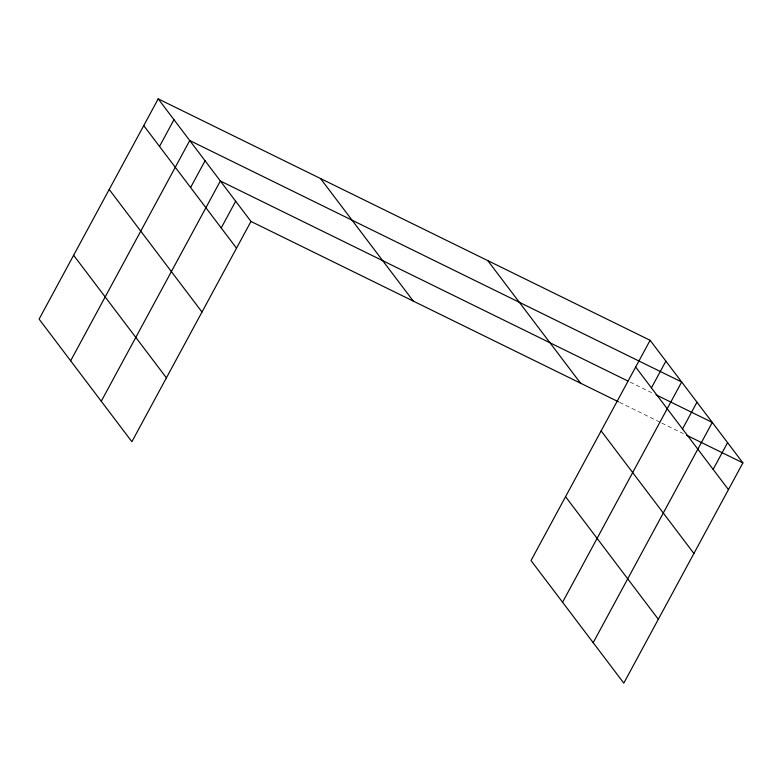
<?xml version="1.0" encoding="UTF-8"?>
<svg xmlns="http://www.w3.org/2000/svg" width="782" height="782" viewBox="0 0 782 782"><rect width="100%" height="100%" fill="white"/><g stroke="black" fill="none" stroke-linecap="round" stroke-linejoin="round"><path stroke-width="0.59" stroke-dasharray="3.91 2.93" d="M630.028 382.056L651.68 392.681M619.53 402.319L660.653 422.505M661.728 423.042L683.38 433.658"/><path stroke-width="1.17" d="M158.199 98.864L39.1 319.124L131.884 441.703L250.973 221.443L158.199 98.864L650.116 340.297L742.9 462.876L623.801 683.136L531.027 560.557L650.116 340.297M159.508 146.439L173.966 119.705M70.644 360.795L189.743 140.535L681.669 381.978L562.571 602.238M190.593 187.504L205.05 160.76M101.259 401.254L220.358 180.994L627.868 381M221.208 227.953L235.665 201.218M651.435 387.872L665.893 361.137M682.52 428.937L696.977 402.202M593.186 642.687L712.285 422.427L656.01 394.802M713.135 469.386L727.592 442.651M250.973 221.443L618.445 401.792M686.625 435.251L742.9 462.876M635.658 367.041L728.443 489.61M487.782 260.621L580.567 383.2M601.133 430.902L693.908 553.48M565.552 496.697L658.336 619.276M320.532 178.54L413.307 301.109M143.741 125.599L236.516 248.177M109.206 189.469L201.991 312.038M73.625 255.264L166.41 377.843"/></g></svg>
